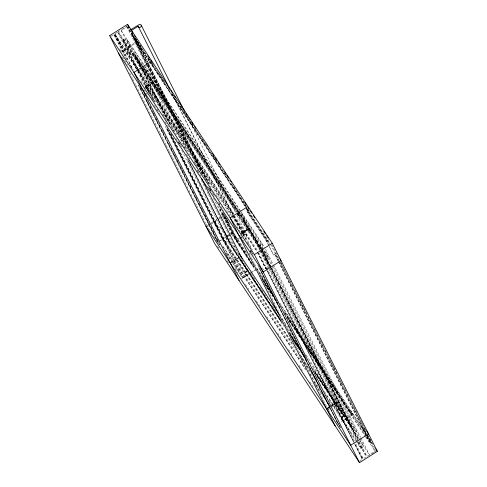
<?xml version="1.0" encoding="UTF-8"?>
<svg xmlns="http://www.w3.org/2000/svg" width="487" height="487" viewBox="0 0 487 487"><rect width="100%" height="100%" fill="white"/><g stroke="black" fill="none" stroke-linecap="round" stroke-linejoin="round"><path stroke-width="0.37" stroke-dasharray="2.44 1.83" d="M278.205 261.209L274.826 254.056L273.554 255.115L268.526 245.162M146.934 86.449L146.045 86.93L231.489 216.149M237.796 213.422L238.989 215.79L241.662 214.986L248.528 228.677L243.171 232.074C242.38 230.911 242.069 233.602 241.223 233.31M247.012 270.571L244.845 272.86L246.178 275.496L243.336 277.298L233.626 262.463M243.25 277.127L242.556 277.2L242.526 277.809L232.506 262.657L242.362 277.596L243.263 277.036M253.733 266.779L234.192 237.218L234.32 236.085L222.462 212.606M246.361 208.746L247.311 210.621L246.994 211.638L249.703 209.994M248.419 210.834L248.553 209.83L247.974 208.698M356.137 441.222L361.165 448.837L362.371 445.094L360.045 440.485M259.784 249.527L258.463 246.903L260.161 244.632L267.107 258.384L265.75 261.33L260.119 250.184M261.586 249.417L270.163 266.395L266.766 261.251L268.124 258.305L268.903 257.812L264.879 249.849M353.848 434.343L355.394 431.281L336.718 403.029L331.361 406.426M169.914 124.471L134.869 54.587L147.811 74.188M143.05 67.218L136.957 58.008M270.516 267.4L351.827 427.86M270.608 266.894L353.799 431.086M259.382 246.641L261.866 243.877L240.401 211.431M259.175 246.781L255.115 238.271L259.321 246.599M350.877 412.41L349.879 412.203L350.871 412.392L352.071 414.772L343.14 420.433L341.911 417.986L344.169 415.697L312.812 368.269M244.882 272.933L247.055 270.656L240.584 257.842M255.918 269.317L246.988 274.978L245.789 272.604L247.962 270.328L245.022 264.502M341.034 418.382L343.207 416.111L336.407 402.639L309.653 362.17M341.941 418.053L344.114 415.776L270.029 269.122M189.644 162.348L232.707 248.102L188.463 160.515M243.031 220.148L256.113 239.531L243.232 220.057M238.106 211.492L148.407 75.363L238.32 211.395M244.036 219.771L147.914 74.383M238.52 212.125L244.559 220.818M340.346 410.444L314.846 371.867M315.186 373.066L340.687 411.643L314.535 371.642M274.826 254.171L276.166 253.313M234.862 261.19L234.417 261.434M238.587 238.033L236.499 239.147L237.072 240.018L239.482 238.478M240.085 238.094L241.893 236.944M111.133 36.233L113.976 34.431L137.03 69.349M131.947 67.894L114.786 33.92L117.629 32.118L140.585 66.847M137.998 70.317L118.438 31.6L127.369 25.939M166.56 120.24L121.135 30.364L126.815 26.761L150.288 62.257M132.921 35.947L132.446 35.801L132.007 33.542L147.409 56.839M121.001 51.452L136.311 41.748L141.169 49.09L139.55 49.869L139.385 48.14L135.983 42.996L127.052 48.657L130.455 53.801L133.943 53.673L141.796 65.55M153.563 64.558L152.023 65.428L152.401 64.381L151.822 63.243L152.638 62.732M146.331 85.487L151.688 82.084L152.175 82.82M144.761 87.471L145.899 86.753C144.609 85.907 146.453 84.738 146.709 86.236L152.066 82.839L141.601 67.005M143.495 66.609L145.576 69.757L152.376 83.222L147.019 86.625L231.885 214.998M145.236 88.214L153.368 83.058M207.249 225.53L210.439 223.509M211.078 223.107L223.837 215.017L228.689 222.364L227.076 223.137L226.905 221.408L223.509 216.265L220.958 217.884M212.131 233.906L207.273 226.558L209.544 225.122M210.926 224.245L213.769 222.443L217.433 227.983L220.921 227.861L239.172 255.474M220.319 218.286L214.578 221.926L217.975 227.07L221.463 226.942L236.347 249.447M242.441 214.493L241.662 214.986L261.087 244.371L263.102 248.352M218.59 241.308L228.793 234.837M229.432 234.436L232.622 232.415L222.468 212.308M220.112 240.943L222.382 239.501L165.221 126.334M236.554 259.194L223.192 238.983L232.122 233.322L218.724 206.792M213.422 198.209L231.562 234.125L225.883 237.729L239.294 258.013M226.638 218.304L235.763 236.359L234.357 237.236L218.833 206.786M241.102 233.2L249.271 228.019M240.755 233.961L249.478 228.427L241.388 233.669M240.079 235.428L240.633 235.081M241.15 234.752L242.715 233.76C239.239 228.22 245.131 238.149 243.47 233.279L248.437 230.132L241.004 215.65L238.332 216.453L258.463 246.903M268.52 239.762L266.505 241.114L268.252 244.547M250.196 250.732L251.006 251.956L251.438 251.694M252.223 253.794L252.65 253.532M241.595 278.85L250.525 273.189M251.164 272.781L254.987 270.358M268.355 267.54L266.779 268.544L258.043 251.371M327.66 407.729L331.416 405.348M332.037 404.953L337.041 401.781M327.398 408.356L329.669 406.913M331.647 405.665L336.407 402.639M326.619 408.934L329.748 406.949M330.369 406.554L337.254 402.195M328.275 408.38L330.545 406.943M328.086 409.494L330.356 408.051M332.335 406.803L337.095 403.784L268.678 268.337M342.671 419.502L341.862 420.019L341.003 418.315L343.165 416.02L317.664 377.443M352.454 413.408L351.644 413.926L284.755 312.739M337.747 424.305L353.057 414.595L351.34 411.198L349.891 412.172L287.245 317.232M340.09 427.476L340.498 427.221M363.259 426.856L362.31 427.708L363.85 428.566L367.253 433.71M356.374 440.607L357.513 439.889M369.755 438.58L370.765 440.583L369.389 441.715L371.264 443.243L367.557 435.908M359.631 461.061L362.474 459.259L354.518 443.517M357.756 442.537L366.936 456.429L375.867 450.767M372.153 453.567L375.307 451.571L366.754 434.629M242.861 235.337L245.095 234.052L246.264 234.241A1.504 1.382 -26.5 0 1 246.86 235.166L246.532 236.292A1.704 1.564 -26.5 0 1 245.466 236.95L244.291 236.755A1.504 1.382 -26.5 0 1 243.701 235.83L233.45 215.443M244.377 220.976L238.709 211.961M243.743 221.074L254.951 238.423M244.115 265.366L239.835 258.463M244.224 265.05L281.431 321.335M231.995 246.824L188.372 161.02M145.576 69.757L142.715 70.676L140.621 67.504M237.948 212.965L239.622 215.491L242.489 214.59L260.801 250.848M236.816 213.038L238.904 216.198L241.771 215.297L145.619 69.848L142.752 70.743L236.396 212.405M170.797 133.669L225.396 241.747L228.537 240.943L280.11 318.942M167.175 128.489L224.75 242.477L227.898 241.674L237.893 256.795M351.681 428.079L340.456 410.663M353.653 431.305L270.766 266.706M247.92 270.242L280.208 318.942M344.169 415.697L312.721 368.269M138.314 69.367L123.041 39.124L126.87 39.672L143.817 65.307M137.772 70.28L122.584 40.22L126.413 40.774L143.075 65.976M266.517 241.181L267.704 241.473L247.311 210.621M266.535 241.205L246.97 211.565M126.937 59.98L114.378 35.192L115.236 35.569L115.115 34.455L137.425 68.21M127.783 26.572L130.291 30.358M137.803 41.724L142.399 48.676M148.657 58.148L149.911 60.041M151.165 61.94L152.839 64.473M158.275 72.691L164.545 82.181M172.489 94.198L173.323 95.458M180.847 106.842L182.522 109.374M184.196 111.9L185.03 113.167M192.554 124.55L193.394 125.816M202.172 139.093L205.934 144.785M213.458 156.169L214.712 158.068M216.386 160.594L217.22 161.861M233.523 186.527L238.539 194.112M245.649 204.863L246.483 206.129M131.782 32.897L133.45 35.417M135.532 38.564L136.78 40.458M137.194 41.085L146.77 55.567M148.852 58.714L149.679 59.974M151.822 63.243L166.877 86.01M168.965 89.17L169.799 90.436M171.893 93.601L173.561 96.128M175.655 99.293L177.329 101.82M177.743 102.453L182.759 110.044M183.179 110.677L185.267 113.836M185.687 114.469L188.195 118.262M190.283 121.427L191.123 122.687M191.537 123.321L193.631 126.486M195.305 129.012L205.751 144.822M207.846 147.987L212.022 154.312M212.442 154.945L214.95 158.738M215.37 159.371L217.458 162.53M219.552 165.696L225.822 175.18M227.91 178.339L229.584 180.872M231.672 184.031L240.036 196.681M240.45 197.314L244.212 203.006M244.632 203.639L246.306 206.165M147.829 57.466L149.911 60.619M150.325 61.246L166.609 85.882M168.283 88.409L169.957 90.941M171.631 93.467L173.299 96M174.973 98.526L187.933 118.134M189.607 120.66L191.275 123.193M191.695 123.826L193.783 126.985M194.203 127.618L211.76 154.178M213.434 156.711L214.688 158.604M215.108 159.237L223.886 172.52M224.3 173.153L229.322 180.738M230.99 183.27L243.95 202.872M245.625 205.404L246.459 206.671M150.702 62.896L246.252 207.432M246.672 208.065L270.139 243.567M149.266 61.052L132.72 36.026L202.324 173.816M149.679 61.679L246.221 207.724M246.641 208.357L248.315 210.883M149.113 61.027L132.421 35.721L147.074 64.759M149.521 61.587L245.247 206.451M245.667 207.03L248.175 210.877M246.069 208.174L269.451 243.537M269.901 244.632L246.946 209.897L247.694 209.422L248.4 210.822M247.104 211.632L266.547 241.035L273.548 254.902M121.135 30.364L144.602 65.861M145.023 66.5L240.572 211.035M240.992 211.668L264.879 247.804M144.225 65.934L146.295 69.057L189.607 154.805M239.981 210.798L146.337 69.142L143.47 70.043L142.533 68.192M143.385 67.717L148.328 75.205M142.21 66.177L238.228 211.437M238.411 211.711L268.946 257.897L273.049 266.018M118.438 31.6L141.4 66.335M142.654 68.241L237.553 211.79M152.376 83.222L237.242 211.602M237.662 212.235L261.513 248.303M261.927 248.924L268.124 258.305L263.437 249.015M123.041 39.124L141.352 66.829M141.772 67.456L237.528 212.332M238.21 214.055L261.172 248.79M141.845 68.752L236.743 212.308M238.989 215.79L260.862 248.936L256.059 239.464L260.728 249.301M262.116 250.823L267.107 258.384M122.584 40.22L140.201 66.871M237.041 213.903L260.417 249.265M267.4 260.959L270.796 266.103M114.786 33.92L137.748 68.649M138.582 69.921L233.9 214.11M233.571 213.653L138.673 70.098L155.414 103.207M234.49 215.741L257.787 250.933M137.864 70.609L233.176 214.797M114.378 35.192L137.005 69.416M138.265 71.333L233.163 214.889M233.657 216.045L257.033 251.414M233.73 216.301L256.777 251.164M146.818 86.217L146.003 84.945L154.915 102.483M146.946 86.357L231.8 214.828M232.226 215.37L243.086 231.903M232.305 215.631L243.171 232.074M243.244 232.731L242.605 231.8M145.917 86.564L145.193 85.462L149.418 93.827M146.003 86.735L145.522 85.998L149.32 93.516M231.751 216.569L242.362 232.591M122.59 51.488C122.846 52.992 124.69 51.823 123.4 50.977L126.243 49.175L129.907 54.714L133.395 54.587L141.181 66.372L136.841 57.813M242.715 233.76L242.958 234.125M119.479 48.864L121.987 52.651M130.333 65.282L133.255 69.702M140.786 81.092L143.294 84.884M151.652 97.534L154.58 101.96M162.524 113.976L165.452 118.402M172.976 129.785L176.318 134.844M183.843 146.228L186.771 150.653M194.295 162.037L197.643 167.096M205.167 178.479L208.509 183.538L147.689 62.799M216.033 194.922L219.381 199.98M226.485 210.737L229.827 215.796M236.865 226.558L240.207 231.611M247.719 242.976L251.061 248.029M262.31 267.88L263.942 270.34M143.787 89.571L147.129 94.63M154.239 105.381L157.581 110.439M165.105 121.823L168.453 126.882M175.977 138.265L178.899 142.691M186.43 154.075L189.772 159.133M197.296 170.517L201.478 176.842M207.748 186.326L212.344 193.284M218.62 202.769L223.636 210.36M122.176 56.967L127.436 64.923M240.888 236.652L243.725 240.937M235.763 236.359L247.335 253.867M256.862 268.276L271.076 289.777M279.855 303.06L370.765 440.583M232.622 232.415L247.274 254.579M256.905 269.141L274.041 295.073M281.151 305.824L366.035 434.227M366.449 434.861L373.152 444.99M234.32 236.085L250.141 260.015M259.741 274.546L273.956 296.047M284.408 311.857L366.273 435.688M366.687 436.322L371.264 443.243M261.762 277.955L276.397 300.089M232.122 233.322L252.163 263.631M261.769 278.162L276.403 300.296M284.761 312.946L352.071 414.76M253.386 266.018L234.357 237.236L220.1 209.008M262.998 280.555L276.793 301.423M234.174 237.157L253.77 266.803M262.974 280.719L277.188 302.22M287.22 317.402L349.928 412.258M262.931 280.689L278.394 304.089M287.178 317.372L365.682 436.127M366.096 436.76L369.426 441.788L366.717 436.425M231.562 234.125L255.87 270.894M264.672 284.207L280.177 307.662M288.98 320.976L365.25 436.352M365.67 436.985L375.307 451.571M282.277 318.936L296.492 340.437M306.11 354.98L356.466 431.165L354.926 434.227L358.322 439.371L271.825 268.13M241.929 259.717L244.851 264.149M251.122 273.633L255.724 280.591M260.32 287.543L261.574 289.442M261.994 290.075L267.43 298.294M272.446 305.885L277.042 312.843M285.406 325.493L301.289 349.52M336.614 403.047L337.095 403.784M288.986 332.219L304.454 355.62M289.728 333.485L304.357 355.62M290.179 334.551L304.424 356.119M232.877 247.938L239.427 257.842M281.961 322.382L231.934 246.751L239.233 258.22M290.289 334.965L307.011 360.258M340.973 411.679L353.921 431.281M239.634 258.585L282.052 322.692M290.83 335.975L305.087 357.543M314.657 372.025L359.57 439.956M359.99 440.589L369.627 455.175L361.068 438.233M239.653 258.847L282.576 323.739M292.194 338.282L306.822 360.417M238.307 257.428L283.799 326.223M293.418 340.766L307.212 361.634M225.396 241.747L237.047 259.382M237.461 260.009L291.743 342.099M300.522 355.382L316.081 378.783M324.348 391.426L342.002 417.992M236.968 259.827L293.393 345.167M301.751 357.817L316.386 379.951M326.832 395.761L357.336 441.904M224.75 242.477L295.853 350.013M304.211 362.663L319.679 386.063M329.297 400.606L355.717 440.589M222.382 239.501L234.904 258.445M235.324 259.078L246.178 275.496M234.898 260.588L302.707 363.211M309.726 373.785L326.448 399.084M234.083 261.105L305.659 369.42M313.932 381.893L329.492 405.464M234.162 261.367L305.647 369.505M315.266 384.054L330.314 406.815M222.729 245.978L233.206 261.823M223.302 246.982L232.92 261.501M233.334 262.128L243.336 277.298M226.327 253.264L232.11 262.018M226.443 253.52L232.311 262.396M213.75 236.353L218.2 243.092L138.539 85.389M235.008 268.599L237.93 273.024M245.46 284.408L248.802 289.467M256.326 300.85L259.674 305.909M266.779 316.66L270.121 321.718M277.651 333.102L280.993 338.161M288.517 349.544L291.859 354.603M298.969 365.353L302.311 370.412M309.835 381.796L313.184 386.855M328.11 409.354L329.729 411.801M217.561 246.142L219.229 248.668M227.161 260.667L228.829 263.193M130.985 31.692L127.929 27.047L146.922 64.655M257.483 252.388L265.78 268.654L257.294 251.846M266.559 269.67L362.145 458.724L354.639 443.864M271.813 244.687L278.905 258.725M280.615 262.109L281.979 264.818M283.349 267.527L285.059 270.912M286.423 273.621L287.452 275.648M289.503 279.708L290.526 281.742M291.896 284.445L293.265 287.153M294.97 290.538L297.021 294.598M297.368 295.274L300.102 300.692M300.442 301.368L303.176 306.786M303.523 307.461L306.938 314.231M308.308 316.934L310.7 321.676M311.041 322.351L312.411 325.06M314.121 328.439L315.485 331.148M316.854 333.857L317.877 335.884M319.929 339.95L320.957 341.977M322.321 344.686L323.691 347.395M325.401 350.78L326.771 353.483M328.475 356.868L330.527 360.928M330.874 361.604L333.607 367.021M333.948 367.697L337.369 374.466M338.733 377.175L341.125 381.911M341.472 382.587L342.836 385.296M344.546 388.681L345.916 391.39M347.28 394.093L348.649 396.802M350.36 400.186L351.383 402.219M353.434 406.28L354.463 408.307M355.827 411.016L357.196 413.725M358.907 417.109L360.958 421.17M361.299 421.845L363.351 425.906M364.367 427.915L365.378 429.918M280.755 262.469L281.778 264.502M282.119 265.178L284.858 270.589M285.199 271.271L287.933 276.683M288.274 277.359L291.007 282.777M291.354 283.452L294.087 288.864M294.428 289.546L312.21 324.738M312.551 325.413L315.284 330.831M315.625 331.507L318.364 336.919M318.705 337.601L321.438 343.012M321.779 343.688L324.512 349.106M324.859 349.782L327.593 355.193M327.934 355.875L351.87 403.248M352.211 403.93L354.944 409.342M355.285 410.017L358.018 415.435M358.365 416.111L365.883 431.001M367.916 435.019L370.236 439.615M371.563 442.239L374.54 448.143M276.33 255.298L367.222 435.238M270.559 244.2L278.777 260.466M279.118 261.142L366.407 433.947M274.79 254.22L278.284 261.282M278.552 261.665L369.523 441.91M278.546 261.884L366.376 435.755M265.561 249.161L273.091 264.07M273.438 264.745L360.727 437.551M261.866 243.877L263.54 247.195M273.39 266.693L363.539 445.161L362.34 448.911L358.633 441.569M267.868 258.007L271.63 265.452M271.971 266.133L359.71 439.828M359.315 441.338L366.936 456.429M261.622 248.565L270.51 266.158M260.076 246.227L261.19 248.388M261.531 249.064L270.425 266.663M270.474 267.053L358.292 440.899M259.918 246.416L270.175 266.724M270.328 267.296L357.166 439.207M358.505 441.855L366.127 456.94L363.284 458.742L355.4 443.182M261.062 249.965L266.766 261.251M261.525 251.255L269.414 266.87M266.322 261.075L269.055 266.486M270.425 269.195L357.507 441.593M357.842 442.251L361.165 448.837M261.142 251.523L269.688 268.447M249.192 229.761L259.449 250.062M259.79 250.744L268.337 267.661M238.393 213.056L239.622 215.491M267.357 270.961L353.86 442.202M257.453 252.041L266.024 269.019M237.577 213.574L238.904 216.198M243.835 233.157L252.284 249.77M243.092 232.53L243.713 233.65M243.269 234.04L246.343 240.134M243.025 233.675L246.781 241.12M247.128 241.796L248.151 243.823M339.366 425.072L340.681 427.677M252.199 253.1L253.563 255.809M261.428 271.375L339.037 425.017M339.281 425.382L340.669 428.243M260.186 269.408L339.506 426.429M250.562 250.507L252.467 254.159M257.848 265.232L259.212 267.935M259.559 268.611L338.191 424.287M250.586 251.012L251.249 252.327M258.974 267.57L338.288 424.597M250.361 250.671L251.006 251.956M249.07 253.07L251.122 257.13M251.462 257.812L254.202 263.224M254.543 263.899L275.399 305.191M275.739 305.866L278.473 311.278M280.183 314.663L281.553 317.372M281.894 318.048L284.627 323.459M284.968 324.141L327.708 408.745M136.817 40.476L148.346 63.304M148.687 63.986L210.914 187.166M218.779 202.732L220.142 205.441M131.916 33.049L147.591 64.083M147.932 64.759L206.056 179.819M213.233 194.033L214.603 196.742M131.368 32.27L147.591 64.381M147.932 65.057L205.368 178.766M212.204 192.304L213.574 195.013M209.842 188.706L211.212 191.409M147.378 65.331L202.458 174.407M209.599 188.512L211.005 191.324M147.269 65.331L202.312 174.303M209.148 187.836L210.859 191.221M126.815 26.761L145.643 64.028M145.984 64.71L198.02 167.711M197.472 170.371L198.836 173.08M151.688 82.084L185.23 148.492M201.301 180.3L208.138 193.838M208.479 194.514L211.218 199.932M211.559 200.607L214.292 206.019M214.633 206.701L217.372 212.113M217.713 212.789L220.447 218.206M220.788 218.882L239.592 256.107M142.466 68.947L174.346 132.026M181.097 145.43L181.87 146.916M134.869 54.587L173.08 130.059M179.727 143.361L181.627 146.983M178.802 142.07L179.825 144.103M126.87 39.672L169.5 124.063M178.388 141.662L179.758 144.371M187.276 159.261L228.537 240.943M181.724 150.306L227.898 241.674M170.645 133.615L234.235 259.504C234.223 258.329 232.336 258.755 233.182 259.65L166.511 127.673M138.338 70.992L151.329 96.712M151.67 97.388L153.04 100.097M168.423 130.553L223.192 238.983M138.113 70.962L150.075 94.648M167.096 128.714L233.425 260.021M157.283 109.398L159.675 114.135M117.629 32.118L137.182 70.834M137.523 71.51L146.757 89.785M115.389 34.827L132.403 68.509M113.976 34.431L126.352 58.933M140.402 87.331L141.766 90.04M143.476 93.425L144.846 96.134M146.897 100.194L147.92 102.221M149.972 106.288L151 108.315M153.052 112.375L154.075 114.408M156.126 118.469L157.496 121.178M159.206 124.562L160.229 126.59M162.281 130.65L163.309 132.683M165.361 136.744L166.043 138.095M168.435 142.831L169.123 144.189M171.168 148.249L172.197 150.282M174.249 154.342L175.271 156.37M177.323 160.43L178.352 162.463M180.403 166.524L182.114 169.908M182.455 170.584L184.506 174.644M186.558 178.705L188.268 182.089M189.632 184.798L191.001 187.507M192.712 190.892L194.076 193.595M195.786 196.979L197.156 199.688M198.866 203.073L200.23 205.782M201.6 208.485L203.31 211.869M204.674 214.578L207.072 219.314M207.413 219.99L209.465 224.057M210.828 226.759L212.539 230.144M212.88 230.82L214.931 234.886M216.983 238.947L218.012 240.974M140.98 88.567L142.551 91.702M143.921 94.411L167.51 141.114M168.672 143.391L192.468 190.52M193.29 192.122L218.59 242.209M218.791 242.636L219.82 244.669M139.653 86.917L219.412 244.924L218.444 243.457L218.931 242.885M138.442 85.079L217.756 242.106M129.664 72.922L132.397 78.334M132.738 79.01L135.477 84.428M135.818 85.103L159.748 132.482M160.089 133.158L162.828 138.57M163.169 139.252L165.903 144.663M166.244 145.339L168.983 150.757M169.324 151.433L172.057 156.844M172.398 157.526L175.137 162.938M175.478 163.614L193.254 198.812M193.595 199.487L196.334 204.899M196.675 205.581L199.408 210.993M199.749 211.668L202.489 217.086M202.829 217.762L205.563 223.174M205.904 223.856L207.273 226.558M186.637 115.431L188.006 118.14M188.347 118.822L235.489 212.423M236.852 215.132L246.757 234.801M172.307 94.034L173.335 96.067M173.676 96.749L233.109 214.767M172.069 93.76L243.798 236.195M135.55 38.449L147.573 62.293M147.847 62.866L209.063 184.39M224.361 214.797L237.072 240.018M135.392 38.382L147.458 62.19M223.204 212.728L236.615 239.214M362.955 458.206L362.194 457.543L361.871 458.352M266.535 268.173L265.926 267.759L265.573 268.404M265.884 267.99L353.617 441.837L353.635 440.991L354.384 441.161L266.858 267.893L265.884 267.99"/><path stroke-width="0.73" d="M131.533 30.444L138.15 26.243A1.504 1.382 -26.5 0 0 138.746 27.175L139.915 27.363A1.704 1.564 -26.5 0 0 140.98 26.706L141.309 25.58A1.504 1.382 -26.5 0 0 140.719 24.654L139.142 24.6L130.948 29.561M109.66 35.673L127.521 24.35L272.239 243.263L377.34 451.327L359.479 462.65L214.761 243.737L109.66 35.673L254.378 254.585L263.126 271.904M151.804 61.082L133.943 72.405L239.044 280.469M246.653 207.359L230.095 217.859L238.636 234.764M230.254 263.071L240.888 256.326M254.378 254.585L272.239 243.263M359.479 462.65L263.163 271.983L281.023 260.661L279.812 258.822M134.552 35.801L135.374 37.049M147.774 55.804L149.016 57.685M150.666 60.181L151.907 62.056M167.778 86.059L169.446 88.591M170.7 90.491L172.374 93.017M174.462 96.183L175.302 97.443M185.754 113.252L187.008 115.151M188.676 117.684L189.93 119.577M191.604 122.109L192.858 124.002M194.532 126.535L195.786 128.434M206.652 144.876L207.492 146.137M212.509 153.728L213.763 155.627M215.431 158.153L216.685 160.053M218.359 162.579L219.613 164.478M224.629 172.069L225.469 173.329M226.723 175.229L228.391 177.761M230.485 180.921L231.319 182.187M244.699 202.422L245.953 204.321M247.621 206.847L248.875 208.746M250.531 211.248L251.773 213.123M253.423 215.619L254.664 217.5M263.759 231.252L265.409 233.754M266.651 235.629L268.3 238.131M118.451 53.071L263.163 271.983M366.528 430.867L368.549 433.929L350.689 445.252L205.977 226.339M375.66 448.789L377.34 451.327M239.239 253.824L279.349 314.511M130.979 29.597L132.884 33.122M326.412 408.526L238.843 235.172M326.619 408.934L335.196 425.918M127.521 24.35L129.213 27.698M201.575 178.492L242.082 258.682M141.212 25.221L184.591 111.359M138.15 26.207L167.869 85.219"/></g></svg>
